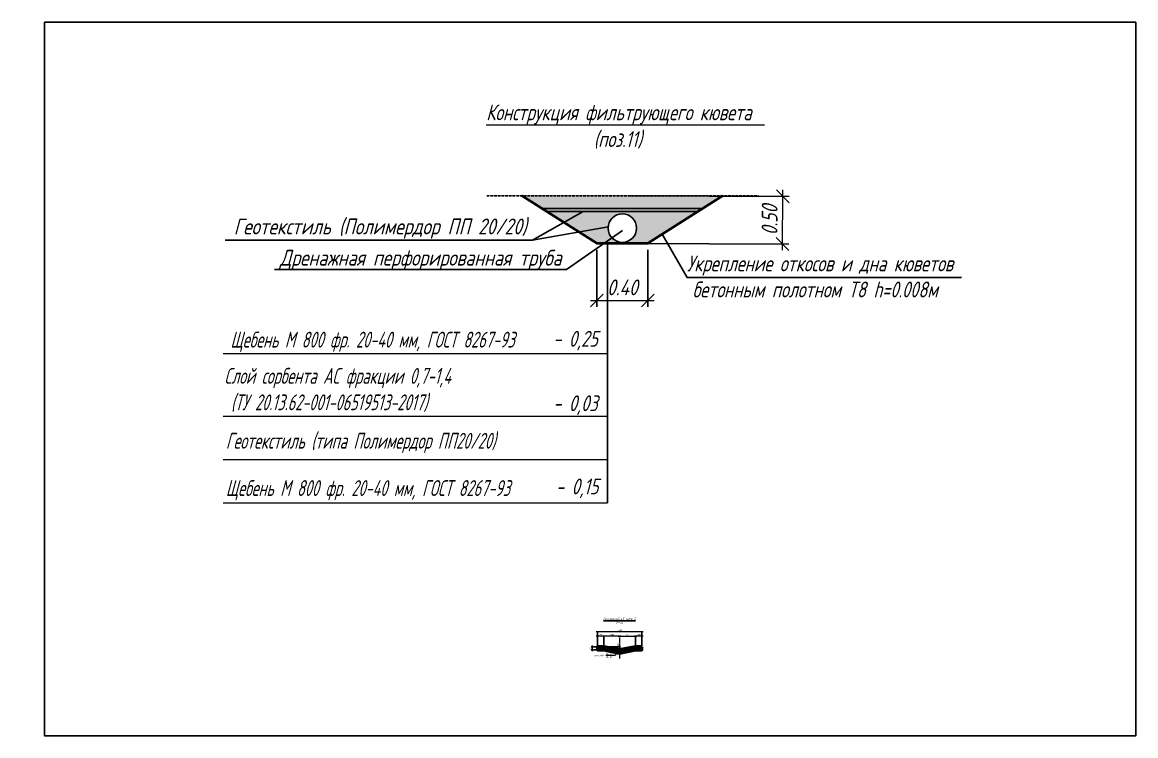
# Model space of a CAD drawing. Header units: millimetres. Extents: x 0 to 285450075, y -3000605 to 8125189010.
# Drawn here: x 6953456 to 6988552, y -443620 to -421145 of the extents above; entities that cross this region are included whole.
import ezdxf
from ezdxf import colors
from ezdxf.entities.mleader import LeaderData, LeaderLine
from ezdxf.math import Vec2, Vec3

# ---------------------------------------------------------------- set-up
doc = ezdxf.new("R2010")
doc.units = ezdxf.units.MM
doc.linetypes.add('CENTER', pattern=[50.8, 31.75, -6.35, 6.35, -6.35])
doc.linetypes.add('JIS_02_4.0', pattern=[5.5, 4, -1.5])
for name, color, linetype, lineweight in [('1-Выноски', 120, 'Continuous', 18), ('Выноски', 3, 'Continuous', 15), ('ДО_проект', 7, 'Continuous', 13), ('ИС_Выноски', 3, 'Continuous', 18), ('ИС_Размер', 3, 'Continuous', 18), ('оси', 11, 'CENTER', 15), ('основная конструкция', 81, 'Continuous', 50), ('Размеры', 3, 'Continuous', 15), ('Штриховка', 2, 'Continuous', 5)]:
    doc.layers.add(name, color=color, linetype=linetype, lineweight=lineweight)
doc.layers.add('все', color=7, linetype='Continuous')
doc.layers.add('Текст', color=7, linetype='Continuous')
doc.styles.add('0', font='isocpeur.ttf', dxfattribs={"width": 0.8, "oblique": 15})
doc.styles.add('eskds-dp', font='eskds.shx', dxfattribs={"width": 0.8, "oblique": 10})
doc.styles.add('ISOCPEUR', font='isocpeur.ttf', dxfattribs={"width": 0.8, "oblique": 15, "height": 2.5})
doc.styles.add('ISOCPEUR_', font='isocpeur.ttf', dxfattribs={"width": 0.8, "oblique": 15, "height": 250})
doc.styles.add('romand', font='romand.shx', dxfattribs={"width": 0.75, "oblique": 10, "height": 2.25})
doc.styles.get("Standard").update_dxf_attribs({"font": 'arial.ttf'})
doc.dimstyles.new('M20eskds', dxfattribs={"dimscale": 20, "dimtxt": 3, "dimasz": 2, "dimexe": 1.5, "dimexo": 1, "dimgap": 0.7, "dimtad": 1, "dimdec": 0, "dimrnd": 5, "dimdsep": 46, "dimtxsty": 'eskds-dp', "dimblk": 'ARCHTICK', "dimcen": 1.25, "dimdle": 2, "dimclrd": 256, "dimclre": 256, "dimclrt": 256, "dimaunit": 1, "dimazin": 0, "dimtfac": 1, "dimtdec": 0, "dimtmove": 0, "dimatfit": 3, "dimldrblk": 'OPEN30', "dimfxl": 1.5, "dimtolj": 1, "dimtzin": 0, "dimlwd": 15, "dimarcsym": 0})
doc.dimstyles.new('М200', dxfattribs={"dimscale": 200, "dimtxt": 2.5, "dimasz": 2, "dimexe": 1, "dimexo": 1, "dimgap": 0.8, "dimtad": 1, "dimdec": 0, "dimzin": 0, "dimdsep": 46, "dimtxsty": '0', "dimblk": 'OBLIQUE', "dimcen": 0.09, "dimdle": 1, "dimclrd": 256, "dimclre": 256, "dimclrt": 256, "dimadec": 4, "dimazin": 0, "dimtfac": 1, "dimtdec": 0, "dimtmove": 1, "dimatfit": 2, "dimfxl": 1, "dimtolj": 1, "dimtzin": 0, "dimlwd": -1, "dimarcsym": 0})
doc.dimstyles.new('Стрелки', dxfattribs={"dimtxt": 2.5, "dimasz": 4, "dimexe": 1, "dimexo": 1, "dimgap": 1, "dimtad": 1, "dimzin": 0, "dimdsep": 46, "dimtxsty": 'Standard', "dimcen": 0.09, "dimdle": 1, "dimadec": 0, "dimazin": 0, "dimtfac": 1, "dimtofl": 0, "dimtmove": 0, "dimatfit": 3, "dimfxl": 1, "dimtolj": 1, "dimtzin": 0, "dimlwd": 15, "dimlwe": 15, "dimarcsym": 0})

# ---------------------------------------------------------------- blocks, each defined once
blk = doc.blocks.new('_None')
blk = doc.blocks.new('_OBLIQUE')
at = {"color": 0, "linetype": 'ByBlock', "lineweight": -2}
blk.add_line((0.5, 0.5), (-0.5, -0.5), dxfattribs=at)
blk = doc.blocks.new('*D1973')
at = {"layer": 'Defpoints', "color": 0, "transparency": 16777216}
for p in [(6971570, -428109), (6973170, -428109), (6973170, -429906)]:
    blk.add_point(p, dxfattribs=at)
at = {"layer": 'ИС_Размер', "lineweight": -2, "transparency": 16777216}
for p, q in [((6971570, -428309), (6971570, -430106)), ((6973170, -428309), (6973170, -430106))]:
    blk.add_line(p, q, dxfattribs=at)
at = {"layer": 'ИС_Размер', "transparency": 16777216}
blk.add_line((6971370, -429906), (6973370, -429906), dxfattribs=at)
at = {"layer": 'ИС_Размер', "transparency": 16777216, "xscale": 400, "yscale": 400, "zscale": 400, "rotation": 180}
blk.add_blockref('_OBLIQUE', (6971570, -429906), dxfattribs=at)
at = {"layer": 'ИС_Размер', "transparency": 16777216, "xscale": 400, "yscale": 400, "zscale": 400}
blk.add_blockref('_OBLIQUE', (6973170, -429906), dxfattribs=at)
at = {"layer": 'ИС_Размер', "transparency": 16777216, "insert": (6972370, -429496), "char_height": 500, "attachment_point": 5, "style": '0'}
blk.add_mtext('\\A1;0.40', dxfattribs=at)
blk = doc.blocks.new('*D1974')
at = {"layer": 'Defpoints', "color": 0, "transparency": 16777216}
for p in [(6972376, -426608), (6977425, -426628), (6972370, -428109)]:
    blk.add_point(p, dxfattribs=at)
at = {"layer": 'ИС_Размер', "lineweight": -2, "transparency": 16777216}
for p, q in [((6972576, -426609), (6977625, -426629)), ((6972570, -428110), (6977618, -428130))]:
    blk.add_line(p, q, dxfattribs=at)
at = {"layer": 'ИС_Размер', "transparency": 16777216}
blk.add_line((6977418, -428329), (6977425, -426428), dxfattribs=at)
at = {"layer": 'ИС_Размер', "transparency": 16777216, "xscale": 400, "yscale": 400, "zscale": 400}
for p, rotation in [((6977425, -426628), 89.76747298350651), ((6977418, -428129), 269.7674729835065)]:
    blk.add_blockref('_OBLIQUE', p, dxfattribs=dict(at, rotation=rotation))
at = {"layer": 'ИС_Размер', "transparency": 16777216, "insert": (6977012, -427377), "char_height": 500, "attachment_point": 5, "rotation": 89.7675, "style": '0'}
blk.add_mtext('\\A1;0.50', dxfattribs=at)
blk = doc.blocks.new('_ArchTick')
at = {"color": 0, "linetype": 'ByBlock', "const_width": 0.15}
blk.add_lwpolyline([(-0.5, -0.5), (0.5, 0.5)], dxfattribs=at)
blk = doc.blocks.new('*D2011')
at = {"layer": 'Defpoints', "color": 0, "transparency": 16777216}
for p in [(6972784, -440489), (6972784, -440818), (6972984, -440818)]:
    blk.add_point(p, dxfattribs=at)
at = {"layer": 'Размеры', "lineweight": 15, "transparency": 16777216}
blk.add_line((6973024, -440489), (6972744, -440489), dxfattribs=at)
at = {"layer": 'Размеры', "lineweight": -2, "transparency": 16777216}
for p, q in [((6972784, -440798), (6972784, -440459)), ((6972984, -440798), (6972984, -440459))]:
    blk.add_line(p, q, dxfattribs=at)
at = {"layer": 'Размеры', "lineweight": 15, "transparency": 16777216, "xscale": 40, "yscale": 40, "zscale": 40, "rotation": 180}
blk.add_blockref('_ArchTick', (6972784, -440489), dxfattribs=at)
at = {"layer": 'Размеры', "lineweight": 15, "transparency": 16777216, "xscale": 40, "yscale": 40, "zscale": 40}
blk.add_blockref('_ArchTick', (6972984, -440489), dxfattribs=at)
at = {"layer": 'Размеры', "transparency": 16777216, "insert": (6972884, -440445), "char_height": 60, "attachment_point": 5, "style": 'eskds-dp'}
blk.add_mtext('\\A1;200', dxfattribs=at)
blk = doc.blocks.new('_Open30')
at = {"color": 0, "linetype": 'ByBlock', "lineweight": -2}
for p, q in [((-1, 0.27), (0, 0)), ((0, 0), (-1, -0.27)), ((0, 0), (-1, 0))]:
    blk.add_line(p, q, dxfattribs=at)
blk = doc.blocks.new('*D2012')
at = {"layer": 'Defpoints', "color": 0, "transparency": 16777216}
for p in [(6971784, -440489), (6972283, -440533), (6971784, -440818)]:
    blk.add_point(p, dxfattribs=at)
at = {"layer": 'Размеры', "lineweight": 15, "transparency": 16777216}
blk.add_line((6972323, -440489), (6971744, -440489), dxfattribs=at)
at = {"layer": 'Размеры', "lineweight": -2, "transparency": 16777216}
for p, q in [((6971784, -440798), (6971784, -440459)), ((6972283, -440513), (6972283, -440459))]:
    blk.add_line(p, q, dxfattribs=at)
at = {"layer": 'Размеры', "lineweight": 15, "transparency": 16777216, "xscale": 40, "yscale": 40, "zscale": 40, "rotation": 180}
blk.add_blockref('_ArchTick', (6971784, -440489), dxfattribs=at)
at = {"layer": 'Размеры', "lineweight": 15, "transparency": 16777216, "xscale": 40, "yscale": 40, "zscale": 40}
blk.add_blockref('_ArchTick', (6972283, -440489), dxfattribs=at)
at = {"layer": 'Размеры', "transparency": 16777216, "insert": (6972033, -440445), "char_height": 60, "attachment_point": 5, "style": 'eskds-dp'}
blk.add_mtext('\\A1;500', dxfattribs=at)
blk = doc.blocks.new('*D2013')
at = {"layer": 'Defpoints', "color": 0, "transparency": 16777216}
for p in [(6971584, -440489), (6971584, -440838), (6971784, -440818)]:
    blk.add_point(p, dxfattribs=at)
at = {"layer": 'Размеры', "lineweight": 15, "transparency": 16777216}
blk.add_line((6971824, -440489), (6971544, -440489), dxfattribs=at)
at = {"layer": 'Размеры', "lineweight": -2, "transparency": 16777216}
for p, q in [((6971584, -440818), (6971584, -440459)), ((6971784, -440798), (6971784, -440459))]:
    blk.add_line(p, q, dxfattribs=at)
at = {"layer": 'Размеры', "lineweight": 15, "transparency": 16777216, "xscale": 40, "yscale": 40, "zscale": 40, "rotation": 180}
blk.add_blockref('_ArchTick', (6971584, -440489), dxfattribs=at)
at = {"layer": 'Размеры', "lineweight": 15, "transparency": 16777216, "xscale": 40, "yscale": 40, "zscale": 40}
blk.add_blockref('_ArchTick', (6971784, -440489), dxfattribs=at)
at = {"layer": 'Размеры', "transparency": 16777216, "insert": (6971684, -440445), "char_height": 60, "attachment_point": 5, "style": 'eskds-dp'}
blk.add_mtext('\\A1;200', dxfattribs=at)
blk = doc.blocks.new('*D2014')
at = {"layer": 'Defpoints', "color": 0, "transparency": 16777216}
for p in [(6971584, -440352), (6971584, -440489), (6972984, -440489)]:
    blk.add_point(p, dxfattribs=at)
at = {"layer": 'Размеры', "lineweight": 15, "transparency": 16777216}
blk.add_line((6973024, -440352), (6971544, -440352), dxfattribs=at)
at = {"layer": 'Размеры', "lineweight": -2, "transparency": 16777216}
for p, q in [((6971584, -440469), (6971584, -440322)), ((6972984, -440469), (6972984, -440322))]:
    blk.add_line(p, q, dxfattribs=at)
at = {"layer": 'Размеры', "lineweight": 15, "transparency": 16777216, "xscale": 40, "yscale": 40, "zscale": 40, "rotation": 180}
blk.add_blockref('_ArchTick', (6971584, -440352), dxfattribs=at)
at = {"layer": 'Размеры', "lineweight": 15, "transparency": 16777216, "xscale": 40, "yscale": 40, "zscale": 40}
blk.add_blockref('_ArchTick', (6972984, -440352), dxfattribs=at)
at = {"layer": 'Размеры', "transparency": 16777216, "insert": (6972284, -440308), "char_height": 60, "attachment_point": 5, "style": 'eskds-dp'}
blk.add_mtext('\\A1;1400', dxfattribs=at)
blk = doc.blocks.new('*D2016')
at = {"layer": 'Defpoints', "color": 0, "transparency": 16777216}
for p in [(6971414, -440918), (6971584, -440818), (6971584, -440918)]:
    blk.add_point(p, dxfattribs=at)
at = {"layer": 'Размеры', "lineweight": 15, "transparency": 16777216}
blk.add_line((6971414, -440778), (6971414, -440958), dxfattribs=at)
at = {"layer": 'Размеры', "lineweight": -2, "transparency": 16777216}
for p, q in [((6971564, -440818), (6971384, -440818)), ((6971564, -440918), (6971384, -440918))]:
    blk.add_line(p, q, dxfattribs=at)
at = {"layer": 'Размеры', "lineweight": 15, "transparency": 16777216, "xscale": 40, "yscale": 40, "zscale": 40}
for p, rotation in [((6971414, -440818), 90), ((6971414, -440918), 270)]:
    blk.add_blockref('_ArchTick', p, dxfattribs=dict(at, rotation=rotation))
at = {"layer": 'Размеры', "transparency": 16777216, "insert": (6971370, -440868), "char_height": 60, "attachment_point": 5, "rotation": 90, "style": 'eskds-dp'}
blk.add_mtext('\\A1;100', dxfattribs=at)
blk = doc.blocks.new('*D2017')
at = {"layer": 'Defpoints', "color": 0, "transparency": 16777216}
for p in [(6971784, -440818), (6972283, -440918), (6972284, -440918)]:
    blk.add_point(p, dxfattribs=at)
at = {"layer": 'Размеры', "lineweight": 15, "transparency": 16777216}
blk.add_line((6972283, -440778), (6972283, -440958), dxfattribs=at)
at = {"layer": 'Размеры', "lineweight": -2, "transparency": 16777216}
for p, q in [((6971804, -440818), (6972313, -440818)), ((6972264, -440918), (6972253, -440918))]:
    blk.add_line(p, q, dxfattribs=at)
at = {"layer": 'Размеры', "lineweight": 15, "transparency": 16777216, "xscale": 40, "yscale": 40, "zscale": 40}
for p, rotation in [((6972283, -440818), 90), ((6972283, -440918), 270)]:
    blk.add_blockref('_ArchTick', p, dxfattribs=dict(at, rotation=rotation))
at = {"layer": 'Размеры', "transparency": 16777216, "insert": (6972239, -440756), "char_height": 60, "attachment_point": 5, "rotation": 90, "style": 'eskds-dp'}
blk.add_mtext('\\A1;100', dxfattribs=at)
blk = doc.blocks.new('*D2015')
at = {"layer": 'Defpoints', "color": 0, "transparency": 16777216}
for p in [(6972283, -440533), (6972784, -440489), (6972784, -440818)]:
    blk.add_point(p, dxfattribs=at)
at = {"layer": 'Размеры', "lineweight": 15, "transparency": 16777216}
blk.add_line((6972243, -440489), (6972824, -440489), dxfattribs=at)
at = {"layer": 'Размеры', "lineweight": -2, "transparency": 16777216}
for p, q in [((6972283, -440513), (6972283, -440459)), ((6972784, -440798), (6972784, -440459))]:
    blk.add_line(p, q, dxfattribs=at)
at = {"layer": 'Размеры', "lineweight": 15, "transparency": 16777216, "xscale": 40, "yscale": 40, "zscale": 40, "rotation": 180}
blk.add_blockref('_ArchTick', (6972283, -440489), dxfattribs=at)
at = {"layer": 'Размеры', "lineweight": 15, "transparency": 16777216, "xscale": 40, "yscale": 40, "zscale": 40}
blk.add_blockref('_ArchTick', (6972784, -440489), dxfattribs=at)
at = {"layer": 'Размеры', "transparency": 16777216, "insert": (6972533, -440445), "char_height": 60, "attachment_point": 5, "style": 'eskds-dp'}
blk.add_mtext('\\A1;500', dxfattribs=at)

msp = doc.modelspace()

# ---------------------------------------------------------------- hatches: boundary and pattern name
at = {"layer": 'все', "linetype": 'Continuous', "true_color": 0x6c0707}
h = msp.add_hatch(dxfattribs=at)
h.set_pattern_fill('GRAVEL', color=16, scale=10, style=0)
h.set_pattern_definition([(228.0127875, (6693537.262, -590759.062), (-2032.0000002, -2285.9999999), [34.17214, -3383.04836]), (184.969741, (6693514.402, -590784.462), (3047.9999988, 254.00001447), [58.64047, -5805.40489]), (132.510447, (6693455.982, -590789.542), (2540.0000011, -2793.999999), [41.34815, -4093.47228]), (267.273689, (6693356.922, -590853.042), (254.00000053, 5079.99999997), [53.40045, -5286.64374]), (292.833654, (6693354.382, -590906.382), (-1270.0000001, 3047.99999996), [52.36337, -5183.98077]), (357.273689, (6693374.702, -590954.642), (-5079.99999997, 254.00000053), [53.40045, -5286.64374]), (37.6942405, (6693428.042, -590957.182), (-3301.99999985, -2540.0000002), [70.61937, -6991.31153]), (72.2553284, (6693483.922, -590914.002), (1778.00000048, 5587.99999985), [66.67195, -6600.52566]), (121.4295656, (6693504.242, -590850.502), (-2032.0000003, 3301.99999982), [53.5813, -5304.55457]), (175.236358, (6693476.302, -590804.782), (2794, -254.0000004), [61.17133, -2997.3937]), (222.3974378, (6693415.342, -590799.702), (-3047.9999999, -2794.0000001), [79.1078, -7831.67725]), (138.814075, (6693608.382, -590855.582), (-1777.9999999, 1524.0000001), [27.00045, -2673.05658]), (171.4692344, (6693588.062, -590837.802), (3302.0000001, -507.9999994), [51.3682, -5085.4639]), (225, (6693537.26, -590830.18), (-4e-14, -254), [35.92093, -323.28931]), (203.19859, (6693519.482, -590799.702), (1270, 508), [19.34413, -1915.06224]), (291.80141, (6693501.702, -590807.32), (-254, 762), [27.35656, -1340.4753]), (30.963757, (6693511.862, -590832.722), (762, 508), [44.43197, -1436.62982]), (161.56505, (6693549.96, -590809.86), (508, -254), [32.12871, -771.08981]), (16.3895403, (6693354.382, -590807.322), (2540, 762), [45.0088, -4455.88267]), (70.346176, (6693397.562, -590794.622), (-1016.0000001, -2794), [37.7599, -3738.22157]), (293.19859, (6693549.962, -590759.062), (-508, 1270), [38.68801, -1895.71836]), (343.6104597, (6693565.202, -590794.622), (-2540.00000005, 761.9999998), [45.0088, -4455.88267]), (339.443955, (6693354.382, -590964.802), (-1270, 508), [43.40352, -2126.77343]), (294.7751406, (6693395.022, -590980.042), (-1270.0000015, 2793.9999993), [36.36721, -3600.35934]), (66.80141, (6693552.502, -591013.062), (508, 1270), [38.68801, -1895.71836]), (17.3540246, (6693567.742, -590977.502), (-3301.9999999, -1016.0000002), [42.57827, -4215.2376]), (69.443955, (6693428.042, -591013.062), (-508, -1270), [21.70176, -2148.4752]), (101.309932, (6693537.26, -591013.06), (-254, 1016), [12.95146, -1282.1995]), (165.963757, (6693534.72, -591000.36), (762, -254), [52.36337, -994.90546]), (186.009006, (6693483.922, -590987.662), (2540, 254.00000013), [48.5267, -4804.13649]), (303.690068, (6693511.86, -590855.58), (-254, 508), [36.63239, -879.17764]), (353.1572266, (6693532.182, -590886.062), (4318.00000003, -507.99999977), [63.95568, -6331.6009]), (60.945396, (6693595.682, -590893.682), (-1016, -1778), [26.15082, -2588.93923]), (90, (6693608.38, -590870.82), (-254, 254), [15.24, -238.76]), (120.256437, (6693478.842, -590980.042), (1015.9999999, -1778.0000001), [35.2867, -3493.39408]), (48.0127875, (6693461.062, -590949.562), (2032.0000002, 2285.9999999), [68.34429, -3348.87622]), (0, (6693506.78, -590898.76), (254, 254), [66.04, -187.96]), (325.3048465, (6693572.822, -590898.762), (2540.000001, -1777.9999986), [40.16096, -3975.93167]), (254.054604, (6693605.842, -590921.622), (-254, -1016), [36.9829, -1812.165]), (207.6459754, (6693595.682, -590957.182), (-4826.00000018, -2539.99999966), [60.21451, -5961.24644]), (175.4260787, (6693542.342, -590985.122), (-3302, 254), [63.70295, -6306.58465])])
edge = h.paths.add_edge_path()
edge.add_line((6972308.9208, -427184.66), (6972323.8561, -427108.8946))
edge.add_line((6972323.8561, -427108.8946), (6969993.3796, -427108.8946))
edge.add_line((6969993.3796, -427108.8946), (6971035.9417, -427770.0316))
edge.add_line((6971035.9417, -427770.0316), (6971916.9282, -427631.8099))
edge.add_arc((6972378.1059, -427640.7054), 461.2635, 98.62637902, 178.89498074, ccw=False)
edge = h.paths.add_edge_path()
edge.add_line((6972041.908, -427937.2902), (6971795.1782, -428108.8946))
edge.add_line((6971795.1782, -428108.8946), (6972370.2911, -428108.8946))
edge.add_arc((6972370.2911, -427708.8946), 400, 214.81921852, 270, ccw=False)
h.paths.add_polyline_path([(6975537.1062, -426607.9948), (6969203.4991, -426607.9948), (6969835.6873, -427008.8946), (6974904.918, -427008.8946)])
edge = h.paths.add_edge_path()
edge.add_arc((6972370.2911, -427630.4556), 450, 316.43485819, 437.63377042)
edge.add_arc((6972373.3016, -427554.3045), 375.2092, 75.59203106, 99.88007622)
edge.add_line((6972308.9208, -427184.66), (6972338.172, -427108.8946))
edge.add_line((6972338.172, -427108.8946), (6974747.2257, -427108.8946))
edge.add_line((6974747.2257, -427108.8946), (6973170.3027, -428108.8946))
edge.add_line((6973170.3027, -428108.8946), (6972370.2911, -428108.8946))
edge.add_arc((6972370.2911, -427708.8946), 400, 270, 324.60369935)
edge = h.paths.add_edge_path()
edge.add_arc((6972370.2911, -427630.4556), 450, 180.10525014, 223.046508)
edge.add_line((6972041.4311, -427937.6219), (6971795.1782, -428108.8946))
edge.add_line((6971795.1782, -428108.8946), (6971570.3027, -428108.8946))
edge.add_line((6971570.3027, -428108.8946), (6971035.9417, -427770.0316))
edge.add_line((6971035.9417, -427770.0316), (6971920.2918, -427631.2822))
at = {"layer": 'все', "linetype": 'Continuous'}
h = msp.add_hatch(dxfattribs=at)
h.set_pattern_fill('HONEY', color=6, scale=10, style=0)
h.set_pattern_definition([(0, (6693354.382, -591013.062), (47.625, 27.4963064), [31.75, -63.5]), (120, (6693354.382, -591013.062), (-47.625, 27.4963066), [31.75, -63.5]), (60, (6693354.382, -591013.062), (1e-07, 54.992613), [-63.5, 31.75])])
h.paths.add_polyline_path([(6969993.3796, -427108.8946), (6974747.2257, -427108.8946), (6974904.918, -427008.8946), (6969835.6873, -427008.8946)])
at = {"layer": 'Штриховка'}
h = msp.add_hatch(dxfattribs=at)
h.set_pattern_fill('ANSI31', color=256, scale=20, style=0)
h.set_pattern_definition([(45, (6950001.625, -285088.475), (-44.90128, 44.90128), [])])
h.paths.add_polyline_path([(6971583.8757, -440817.9369), (6971583.8757, -440917.9369), (6971783.8757, -440917.9369), (6972282.7771, -441017.7172), (6972282.7771, -440917.7172), (6971783.8757, -440817.9369)])
h.paths.add_polyline_path([(6972783.8757, -440917.9369), (6972983.8757, -440917.9369), (6972983.8757, -440817.9369), (6972783.8757, -440817.9369), (6972282.7771, -440918.1567), (6972282.7771, -441017.7172), (6972283.8757, -441017.9369)])

# ---------------------------------------------------------------- linework, layer by layer
at = {"color": 1}
msp.add_lwpolyline([(6954152.9067, -421144.8543), (6988552.0162, -421144.8543), (6988552.0162, -443620.2352), (6954152.9067, -443620.2352)], close=True, dxfattribs=at)
at = {"color": 7, "linetype": 'JIS_02_4.0'}
msp.add_lwpolyline([(6976657.4665, -426607.9948), (6968095.3213, -426607.9948)], dxfattribs=at)
at = {"color": 193, "true_color": 0x9841ec, "const_width": 80, "flags": 128}
msp.add_lwpolyline([(6969203.4991, -426607.9948), (6971570.3027, -428108.8946), (6973170.3027, -428108.8946), (6975537.5835, -426607.6921)], dxfattribs=at)
for points in [[(6969535.3138, -428005.4713), (6971130.4716, -427108.8946)], [(6971922.4132, -427586.805), (6969535.3138, -428005.4713), (6959856.0471, -428010.9619)], [(6983060.6393, -429189.6281), (6974409.9711, -429189.6281), (6973622.0716, -427822.407)]]:
    msp.add_lwpolyline(points)
at = {"color": 40, "true_color": 0xffbf00}
msp.add_lwpolyline([(6969993.3796, -427108.8946), (6974747.2257, -427108.8946), (6974904.918, -427008.8946), (6969835.6873, -427008.8946), (6969993.3796, -427108.8946)], dxfattribs=at)
at = {"color": 7}
msp.add_lwpolyline([(6972370.2911, -427708.8946), (6970608.0871, -428934.5351), (6961409.5604, -428934.5351)], dxfattribs=at)
at = {"color": 40, "true_color": 0xffbf00}
msp.add_circle((6972370.2911, -427630.4556), 450, dxfattribs=at)
at = {"layer": 'Выноски'}
for p, q in [((6972143.9061, -441093.0684), (6971846.5997, -441093.0684)), ((6972217.9414, -440955.9355), (6972143.9061, -441093.0684))]:
    msp.add_line(p, q, dxfattribs=at)
at = {"layer": 'ДО_проект', "lineweight": 13}
for points in [[(6968076.2249, -424371.6129), (6976846.4518, -424371.6129)], [(6959787.425, -431583.1294), (6971905.5031, -431583.1294)], [(6959787.425, -433552.0742), (6971905.5224, -433552.0742)], [(6959787.425, -434918.1723), (6971905.574, -434918.1723)], [(6959787.425, -436284.2704), (6971905.574, -436284.2704)]]:
    msp.add_lwpolyline(points, dxfattribs=at)
at = {"layer": 'оси', "lineweight": 20, "ltscale": 2}
msp.add_line((6972282.7771, -440533.4819), (6972282.7771, -441186.8753), dxfattribs=at)
at = {"layer": 'основная конструкция'}
msp.add_lwpolyline([(6972983.8757, -440817.9369), (6972783.8757, -440817.9369), (6972283.8757, -440917.9369), (6971783.8757, -440817.9369), (6971583.8757, -440817.9369), (6971583.8757, -440917.9369), (6971783.8757, -440917.9369), (6972283.8757, -441017.9369), (6972783.8757, -440917.9369), (6972983.8757, -440917.9369)], close=True, dxfattribs=at)
msp.add_lwpolyline([(6971603.8757, -440867.9369), (6971778.9248, -440867.9369), (6972282.7771, -440968.9315), (6972786.6508, -440867.9369), (6972963.8757, -440867.9369)], dxfattribs=at)
for centre in [(6971612.7771, -440862.7129), (6971682.7771, -440862.7129), (6971782.7771, -440863.4893), (6971882.7771, -440883.5329), (6971982.7771, -440903.5765), (6972082.7771, -440923.6202), (6972182.7771, -440943.6638), (6972282.7771, -440963.7074), (6972382.7771, -440943.6638), (6972482.7771, -440923.6202), (6972582.7771, -440903.5765), (6972682.7771, -440883.5329), (6972782.7771, -440863.4893), (6972882.7771, -440862.7129), (6972952.7771, -440862.7129)]:
    msp.add_circle(centre, 5, dxfattribs=at)

# ---------------------------------------------------------------- texts
at = {"layer": 'ИС_Выноски', "style": 'ISOCPEUR', "oblique": 15, "width": 0.75}
for s, p in [('Конструкция фильтрующего кювета', (6968079.3193, -424231.7143)), ('(поз.11)', (6971468.5272, -425074.829)), ('Укрепление откосов и дна кюветов', (6974407.468, -428992.4703)), ('бетонным полотном Т8 h=0.008м', (6974581.0335, -429812.9027)), ('- 0,25', (6970189.9132, -431365.1555)), ('- 0,03', (6970189.9423, -433396.55)), ('- 0,15', (6970275.7716, -436017.289))]:
    msp.add_text(s, height=500, rotation=359.99961444, dxfattribs=at).set_placement(p)
at = {"layer": 'ИС_Выноски', "char_height": 500, "rotation": 359.99961444, "style": 'ISOCPEUR'}
for s, width, heights, insert, attachment_point in [('\\A1;Геотекстиль (Полимердор ПП 20/20)', 9893.099835, [0], (6964738.6309, -427327.3781), 2), ('Дренажная перфорированная труба', 9741.18148, [0], (6966012.772, -428312.6647), 2), ('{\\W0.65;            Щебень М 800 фр. 20-40 мм, ГОСТ 8267-93}', 13089.624518, [0], (6957535.7833, -430892.7008), 1), ('\\pxi0.035;{\\W0.65;Слой сорбента АС фракции 0,7-1,4\\P (ТУ 20.13.62-001-06519513-2017) }', 8514.722004, [1695.8348], (6959809.9416, -432033.8506), 1), ('\\pxi0.035;{\\W0.65;Геотекстиль (типа Полимердор ПП20/20)}', 9429.326407, [0], (6959856.4492, -434078.7179), 1), ('\\pxi0.035;{\\W0.65;Щебень М 800 фр. 20-40 мм, ГОСТ 8267-93}', 10727.245781, [0], (6959854.4387, -435568.5367), 1)]:
    msp.add_mtext_dynamic_manual_height_columns(s, width=width, gutter_width=1250, heights=heights, dxfattribs=dict(at, insert=insert, attachment_point=attachment_point))
at = {"layer": 'Текст', "color": 7, "insert": (6972281.6347, -439903.2687), "char_height": 80, "width": 1429.16103, "attachment_point": 2, "style": 'eskds-dp'}
msp.add_mtext('{\\LМонолитный ж.б. лоток Л\\P\\H0.75x;\\l(М 1:20)}', dxfattribs=at)
at = {"layer": 'Текст', "char_height": 60, "width": 408.287288, "attachment_point": 1, "style": 'eskds-dp'}
for s, insert in [('сетка 4Ср', (6971495.5993, -441060.6112)), ('6АI-100', (6971846.5997, -441021.0684)), ('6АI-100', (6971846.5997, -441112.8162))]:
    msp.add_mtext(s, dxfattribs=dict(at, insert=insert))

# ---------------------------------------------------------------- dimensions: what is measured, and where the dimension line sits
at = {"layer": 'ИС_Размер'}
for p1, p2, distance, text, picture, middle in [((6972370.3027, -428108.8946), (6972376.3939, -426607.9948), -5048.2047, '0.50', '*D1974', (6977011.5148, -427377.2682)), ((6971570.3027, -428108.8946), (6973170.3027, -428108.8946), -1797.1854, '0.40', '*D1973', (6972370.3027, -429496.08))]:
    dim = msp.add_aligned_dim(p1=p1, p2=p2, distance=distance, text=text, dimstyle='М200', dxfattribs=at)
    dim.commit()
    dim.dimension.update_dxf_attribs({"geometry": picture, "text_midpoint": middle})
at = {"layer": 'Размеры'}
for base, p1, p2, picture, middle in [((6971583.8757, -440351.9123), (6972983.8757, -440489.083), (6971583.8757, -440489.083), '*D2014', (6972283.8757, -440307.9123)), ((6972783.8757, -440489.083), (6972983.8757, -440817.9369), (6972783.8757, -440817.9369), '*D2011', (6972883.8757, -440445.083))]:
    dim = msp.add_linear_dim(base=base, p1=p1, p2=p2, dimstyle='M20eskds', dxfattribs=at)
    dim.commit()
    dim.dimension.update_dxf_attribs({"geometry": picture, "text_midpoint": middle})
for base, p1, p2, picture, middle in [((6971583.8757, -440489.083), (6971783.8757, -440817.9369), (6971583.8757, -440837.9369), '*D2013', (6971683.8757, -440445.083)), ((6971783.8757, -440489.083), (6972282.7771, -440533.4819), (6971783.8757, -440817.9369), '*D2012', (6972033.3264, -440445.083))]:
    dim = msp.add_linear_dim(base=base, p1=p1, p2=p2, dimstyle='M20eskds', override={"dimtmove": 1}, dxfattribs=at)
    dim.commit()
    dim.dimension.update_dxf_attribs({"geometry": picture, "text_midpoint": middle})
dim = msp.add_linear_dim(base=(6972783.8757, -440489.083), p1=(6972282.7771, -440533.4819), p2=(6972783.8757, -440817.9369), angle=180, dimstyle='M20eskds', override={"dimtmove": 1}, dxfattribs=at)
dim.commit()
dim.dimension.update_dxf_attribs({"geometry": '*D2015', "text_midpoint": (6972533.3264, -440445.083)})
for base, p1, p2, picture, middle in [((6971414.287, -440917.9369), (6971583.8757, -440817.9369), (6971583.8757, -440917.9369), '*D2016', (6971414.287, -440867.9369)), ((6972282.7771, -440917.9369), (6971783.8757, -440817.9369), (6972283.8757, -440917.9369), '*D2017', (6972282.7771, -440756.4167))]:
    dim = msp.add_linear_dim(base=base, p1=p1, p2=p2, angle=90, dimstyle='M20eskds', override={"dimtmove": 1}, dxfattribs=at)
    dim.commit()
    dim.dimension.update_dxf_attribs({"geometry": picture, "text_midpoint": middle, "dimtype": 160})

# ---------------------------------------------------------------- leaders
at = {"layer": '1-Выноски'}
ml = msp.add_multileader_mtext('Standard', dxfattribs=at)
ml.set_content('\\pxqc,t12;Ось\\Pводоотвода', color=256, style='ISOCPEUR_')
ml.set_leader_properties(color=256, linetype='ByLayer', lineweight=-1)
ml.set_arrow_properties(name='NONE')
ml.build(insert=Vec2(0, 0))
ml.multileader.update_dxf_attribs({"text_left_attachment_type": 6, "text_right_attachment_type": 6, "dogleg_length": 1, "arrow_head_size": 9, "scale": 50})
ctx = ml.context
ctx.base_point, ctx.scale, ctx.char_height, ctx.arrow_head_size, ctx.landing_gap_size, ctx.plane_origin = Vec3(6938580.9247, -437987.7939), 50, 125, 9, 50, Vec3(6941783.0213, -438175.9872)
ctx.left_attachment, ctx.right_attachment, ctx.text_align_type = 6, 6, 1
notes = []
notes.append((ctx, [(1, (1, 1, 0), (6938530.9247, -437987.7939), (1, 0), 50, [(0, [(6938027.0926, -438425.1184)], 0, [])])]))
ctx.mtext.insert, ctx.mtext.width, ctx.mtext.defined_height, ctx.mtext.alignment, ctx.mtext.flow_direction = Vec3(6939002.6715, -437837.7939), 824.60604, 443.5082, 2, 5
at = {"layer": 'ДО_проект', "lineweight": 13}
msp.add_leader([(6971905.3456, -428101.6242), (6971905.574, -436284.2704)], dimstyle='Стрелки', override={"dimtxsty": 'romand', "dimlwd": 25}, dxfattribs=at)
for ctx, leaders in notes:
    for number, flags, end, landing, length, lines in leaders:
        leader = LeaderData()
        leader.index, (leader.has_last_leader_line, leader.has_dogleg_vector, leader.attachment_direction) = number, flags
        leader.last_leader_point, leader.dogleg_vector, leader.dogleg_length = Vec3(end), Vec3(landing), length
        for number, points, colour, breaks in lines:
            line = LeaderLine()
            line.index, line.vertices, line.color, line.breaks = number, Vec3.list(points), colors.encode_raw_color(colour), breaks
            leader.lines.append(line)
        ctx.leaders.append(leader)

doc.saveas('drawing.dxf')
